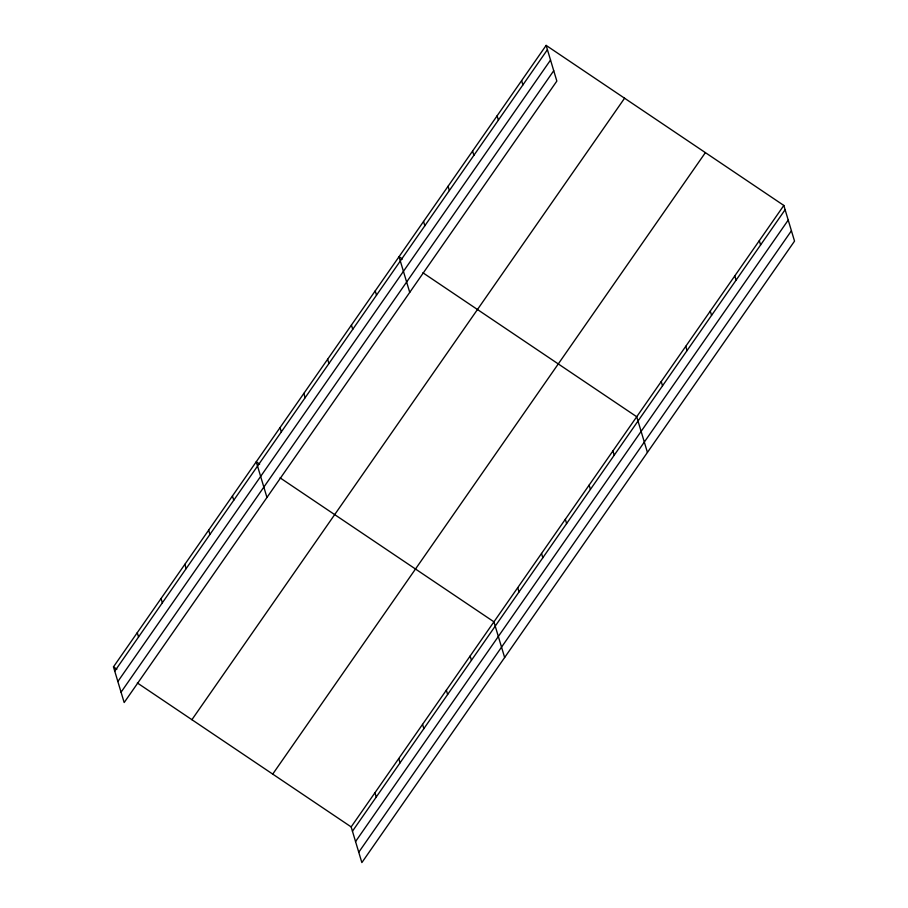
<?xml version="1.0" encoding="UTF-8"?>
<svg xmlns="http://www.w3.org/2000/svg" width="908" height="908" viewBox="0 0 908 908"><rect width="100%" height="100%" fill="white"/><g stroke="black" fill="none" stroke-linecap="round" stroke-linejoin="round"><path stroke-width="1.36" d="M546.139 45.4L556.842 81.084L124.169 702.554L113.466 666.881L546.139 45.4L783.831 205.446L794.534 241.119L361.861 862.6L351.158 826.916L137.335 682.952M114.76 671.171L547.422 49.69M117.858 681.522L550.532 60.053M121.059 692.202L553.732 70.722M191.906 719.692L624.579 98.212M272.718 774.104L705.391 152.623M351.158 826.916L783.831 205.446M352.452 831.217L785.114 209.737M355.55 841.568L788.223 220.088M358.762 852.237L791.424 230.768M402.437 258.996L399.032 256.703L409.735 292.376M422.901 272.775L636.724 416.749L647.427 452.422M259.654 464.09L256.249 461.786L266.952 497.471M280.118 477.869L493.941 621.832L504.644 657.517M113.466 666.881L116.882 669.173M759.315 240.665L760.598 244.956M734.788 275.873L736.082 280.163M710.272 311.092L711.566 315.382M685.756 346.311L687.05 350.601M661.24 381.53L662.522 385.821M521.612 80.619L522.906 84.909M612.923 450.924L614.217 455.214M497.096 115.838L498.39 120.128M589.133 485.11L590.416 489.401M472.58 151.046L473.874 155.347M565.332 519.285L566.615 523.576M448.064 186.265L449.346 190.555M541.531 553.471L542.825 557.762M423.548 221.484L424.831 225.774M517.742 587.658L519.024 591.948M375.231 290.889L376.514 295.179M470.14 656.019L471.434 660.309M351.43 325.064L352.724 329.354M446.35 690.194L447.633 694.484M327.64 359.25L328.923 363.541M422.549 724.38L423.843 728.67M303.839 393.425L305.133 397.715M398.76 758.555L400.042 762.845M280.05 427.611L281.332 431.902M374.959 792.741L376.241 797.031M232.448 495.972L233.742 500.263M208.658 530.147L209.941 534.449M184.857 564.333L186.14 568.624M161.056 598.52L162.35 602.81M137.267 632.694L138.549 636.985"/></g></svg>
